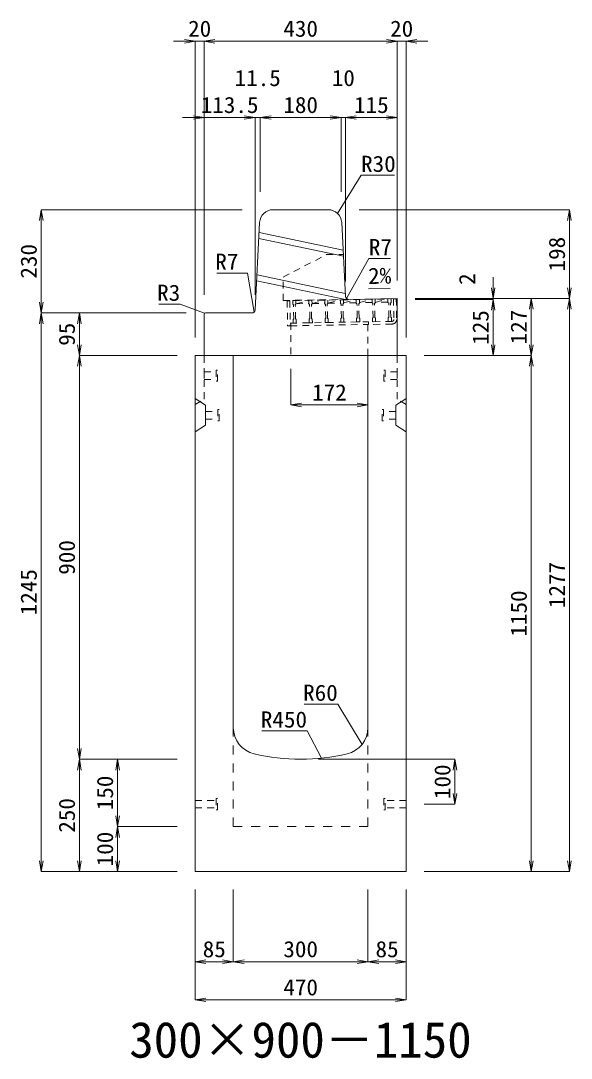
# Model space of a CAD drawing. Units: millimetres at full size. Extents: x -22536 to 51867, y -19720 to 38340.
# Drawn here: x 18276 to 19503, y 25354 to 27666 of the extents above; entities that cross this region are included whole.
import ezdxf
from ezdxf.enums import TextEntityAlignment as Align

# ---------------------------------------------------------------- set-up
doc = ezdxf.new("R2010")
doc.units = ezdxf.units.MM
doc.header["$LTSCALE"] = 20
for name, pattern in [('USER1', [2, 1, -1]), ('USER2', [1.35, 0.75, -0.6]), ('USER3', [1.35, 0.75, -0.6])]:
    doc.linetypes.add(name, pattern=pattern)
for name, color, linetype, lineweight in [('インサート', 3, 'USER2', 9), ('グレーチング', 7, 'USER2', 5), ('寸法線', 7, 'Continuous', 13), ('引出線', 4, 'Continuous', 13), ('本体', 2, 'Continuous', 13)]:
    doc.layers.add(name, color=color, linetype=linetype, lineweight=lineweight)
doc.layers.add('文字', color=7, linetype='Continuous')
doc.styles.add('ＭＳ 明朝', font='')
doc.styles.get('ＭＳ 明朝').set_extended_font_data('MS Mincho')

# ---------------------------------------------------------------- blocks, each defined once
blk = doc.blocks.new('open_arrow')
at = {"color": 0, "linetype": 'Continuous', "lineweight": -2}
blk.add_lwpolyline([(7.5, 1.25), (0, 0), (7.5, -1.25)], dxfattribs=at)

msp = doc.modelspace()

# ---------------------------------------------------------------- linework, layer by layer
at = {"layer": 'インサート'}
for p, q in [((18685, 26883.5), (18712, 26883.5)), ((18685, 26883.5), (18685, 26866.5)), ((18715, 26887.5), (18712, 26887.5)), ((18712, 26887.5), (18712, 26862.5)), ((18715, 26862.5), (18715, 26887.5)), ((19085, 26887.5), (19088, 26887.5)), ((19085, 26862.5), (19085, 26887.5)), ((19088, 26887.5), (19088, 26862.5)), ((19115, 26883.5), (19088, 26883.5)), ((19115, 26883.5), (19115, 26866.5)), ((18685, 26866.5), (18712, 26866.5)), ((18712, 26862.5), (18715, 26862.5)), ((19088, 26862.5), (19085, 26862.5)), ((19115, 26866.5), (19088, 26866.5)), ((18688.2, 26795.5), (18715.2, 26795.5)), ((18688.2, 26795.5), (18688.2, 26778.5)), ((18718.2, 26799.5), (18715.2, 26799.5)), ((18715.2, 26799.5), (18715.2, 26774.5)), ((18718.2, 26774.5), (18718.2, 26799.5)), ((19081.8, 26799.5), (19084.8, 26799.5)), ((19081.8, 26774.5), (19081.8, 26799.5)), ((19084.8, 26799.5), (19084.8, 26774.5)), ((19111.8, 26795.5), (19084.8, 26795.5)), ((19111.8, 26795.5), (19111.8, 26778.5)), ((18688.2, 26778.5), (18715.2, 26778.5)), ((18715.2, 26774.5), (18718.2, 26774.5)), ((19084.8, 26774.5), (19081.8, 26774.5)), ((19111.8, 26778.5), (19084.8, 26778.5)), ((18665, 25928.5), (18712, 25928.5)), ((18665, 25928.5), (18665, 25911.5)), ((18715, 25932.5), (18712, 25932.5)), ((18712, 25932.5), (18712, 25907.5)), ((18715, 25907.5), (18715, 25932.5)), ((19088, 25932.5), (19085, 25932.5)), ((19085, 25932.5), (19085, 25907.5)), ((19088, 25907.5), (19088, 25932.5)), ((19135, 25928.5), (19088, 25928.5)), ((19135, 25911.5), (19135, 25928.5)), ((18665, 25911.5), (18712, 25911.5)), ((18712, 25907.5), (18715, 25907.5)), ((19085, 25907.5), (19088, 25907.5)), ((19135, 25911.5), (19088, 25911.5))]:
    msp.add_line(p, q, dxfattribs=at)
at = {"layer": 'グレーチング'}
for p, q in [((18875.93, 27042.22), (18869.93, 27042.11)), ((18869.93, 27042.11), (18870.9, 26986.12)), ((18875.93, 27042.22), (18876.9, 26986.23)), ((18882.43, 27042.33), (19101.39, 27046.13)), ((18882.43, 27042.33), (18882.56, 27034.33)), ((18884.09, 27032.86), (18882.56, 27034.33)), ((18888.09, 27032.93), (18889.56, 27034.45)), ((18889.43, 27042.45), (18889.56, 27034.45)), ((18889.55, 27035.45), (18918.22, 27042.95)), ((18889.55, 27035.45), (18918.34, 27035.95)), ((18918.22, 27042.95), (18918.36, 27034.95)), ((18919.89, 27033.48), (18918.36, 27034.95)), ((18920.42, 27002.48), (18919.89, 27033.48)), ((18923.88, 27033.55), (18925.36, 27035.07)), ((18924.42, 27002.55), (18923.88, 27033.55)), ((18925.22, 27043.07), (18925.36, 27035.07)), ((18925.34, 27036.07), (18953.52, 27043.56)), ((18925.34, 27036.07), (18953.64, 27036.57)), ((18953.52, 27043.56), (18953.65, 27035.57)), ((18955.18, 27034.09), (18953.65, 27035.57)), ((18955.72, 27003.1), (18955.18, 27034.09)), ((18959.18, 27034.16), (18960.65, 27035.69)), ((18959.72, 27003.17), (18959.18, 27034.16)), ((18960.51, 27043.69), (18960.65, 27035.69)), ((18960.64, 27036.69), (18988.81, 27044.18)), ((18960.64, 27036.69), (18988.93, 27037.18)), ((18988.51, 27044.17), (18988.65, 27036.17)), ((18990.18, 27034.7), (18988.65, 27036.17)), ((18990.71, 27003.7), (18990.18, 27034.7)), ((18994.17, 27034.77), (18995.65, 27036.3)), ((18994.71, 27003.77), (18994.17, 27034.77)), ((18995.51, 27044.29), (18995.65, 27036.3)), ((18995.63, 27037.3), (19023.8, 27044.79)), ((19023.93, 27037.79), (18995.63, 27037.3)), ((19023.8, 27044.79), (19023.94, 27036.79)), ((19025.47, 27035.31), (19023.94, 27036.79)), ((19026.01, 27004.32), (19025.47, 27035.31)), ((19029.47, 27035.38), (19030.94, 27036.91)), ((19030.01, 27004.39), (19029.47, 27035.38)), ((19030.8, 27044.91), (19030.94, 27036.91)), ((19030.93, 27037.91), (19059.1, 27045.4)), ((19059.22, 27038.4), (19030.93, 27037.91)), ((19059.1, 27045.4), (19059.24, 27037.4)), ((19060.76, 27035.93), (19059.24, 27037.4)), ((19061.3, 27004.93), (19060.76, 27035.93)), ((19064.76, 27036), (19066.24, 27037.52)), ((19065.3, 27005), (19064.76, 27036)), ((19066.1, 27045.52), (19066.24, 27037.52)), ((19066.22, 27038.52), (19094.39, 27046.01)), ((19094.52, 27039.01), (19066.22, 27038.52)), ((19094.39, 27046.01), (19094.53, 27038.01)), ((19096.06, 27036.54), (19094.53, 27038.01)), ((19096.6, 27005.54), (19096.06, 27036.54)), ((19100.06, 27036.61), (19101.53, 27038.14)), ((19100.6, 27005.61), (19100.06, 27036.61)), ((19101.39, 27046.13), (19101.53, 27038.14)), ((19106.89, 27046.23), (19112.89, 27046.33)), ((19106.89, 27046.23), (19107.69, 27000.24)), ((19112.89, 27046.33), (19113.69, 27000.34)), ((19112.89, 27046.33), (19113.69, 27000.34)), ((18884.63, 27001.86), (18884.09, 27032.86)), ((18888.63, 27001.93), (18888.09, 27032.93)), ((18876.8, 26992.22), (19050.77, 26995.25)), ((18876.9, 26986.22), (19050.87, 26989.25)), ((18884.63, 27001.86), (18883.16, 27000.34)), ((18883.16, 27000.34), (18883.29, 26992.34)), ((18883.29, 26992.34), (18890.29, 26992.46)), ((18888.63, 27001.93), (18890.15, 27000.46)), ((18890.15, 27000.46), (18890.29, 26992.46)), ((18920.42, 27002.48), (18918.95, 27000.96)), ((18918.95, 27000.96), (18919.09, 26992.96)), ((18919.09, 26992.96), (18926.09, 26993.08)), ((18924.42, 27002.55), (18925.95, 27001.08)), ((18925.95, 27001.08), (18926.09, 26993.08)), ((18955.72, 27003.1), (18954.25, 27001.57)), ((18954.25, 27001.57), (18954.38, 26993.57)), ((18954.38, 26993.57), (18961.38, 26993.69)), ((18959.72, 27003.17), (18961.24, 27001.69)), ((18961.24, 27001.69), (18961.38, 26993.69)), ((18990.71, 27003.7), (18989.24, 27002.18)), ((18989.24, 27002.18), (18989.38, 26994.18)), ((18996.38, 26994.3), (18989.38, 26994.18)), ((18994.71, 27003.77), (18996.24, 27002.3)), ((18996.24, 27002.3), (18996.38, 26994.3)), ((19026.01, 27004.32), (19024.53, 27002.79)), ((19024.53, 27002.79), (19024.67, 26994.79)), ((19031.67, 26994.91), (19024.67, 26994.79)), ((19030.01, 27004.39), (19031.53, 27002.91)), ((19031.53, 27002.91), (19031.67, 26994.91)), ((19103.76, 26996.17), (19050.77, 26995.25)), ((19050.77, 26995.25), (19050.87, 26989.25)), ((19103.87, 26990.17), (19050.87, 26989.25)), ((19061.3, 27004.93), (19059.83, 27003.41)), ((19059.83, 27003.41), (19059.97, 26995.41)), ((19066.97, 26995.53), (19059.97, 26995.41)), ((19065.3, 27005), (19066.83, 27003.53)), ((19066.83, 27003.53), (19066.97, 26995.53)), ((19096.6, 27005.54), (19095.12, 27004.02)), ((19095.12, 27004.02), (19095.26, 26996.02)), ((19102.26, 26996.14), (19095.26, 26996.02)), ((19100.6, 27005.61), (19102.12, 27004.14)), ((19102.12, 27004.14), (19102.26, 26996.14)), ((18876.9, 26986.23), (18870.9, 26986.12))]:
    msp.add_line(p, q, dxfattribs=at)
for radius, start, end in [(4, 270.99562, 0.99536), (10, 270.99553, 0.99532)]:
    msp.add_arc((19103.69, 27000.17), radius, start, end, dxfattribs=at)
at = {"layer": '寸法線'}
for p, q in [((18733, 27620.58), (18617, 27620.58)), ((18665, 26960), (18665, 27620.58)), ((18685, 27620.58), (19115, 27620.58)), ((18685, 27137), (18685, 27620.58)), ((18685, 27055), (18685, 27620.58)), ((19067, 27620.58), (19183, 27620.58)), ((19115, 27087), (19115, 27620.58)), ((19115, 27087), (19115, 27620.58)), ((19135, 26960), (19135, 27620.58)), ((18637, 27450.58), (18798.5, 27450.58)), ((18685, 27055), (18685, 27450.58)), ((18750.5, 27450.58), (18858, 27450.58)), ((18798.5, 27055), (18798.5, 27450.58)), ((18798.5, 27055), (18798.5, 27450.58)), ((18810, 27285), (18810, 27450.58)), ((18810, 27450.58), (18990, 27450.58)), ((18810, 27285), (18810, 27450.58)), ((18942, 27450.58), (19048, 27450.58)), ((18990, 27285), (18990, 27450.58)), ((18990, 27285), (18990, 27450.58)), ((19000, 27085), (19000, 27450.58)), ((19000, 27450.58), (19115, 27450.58)), ((19000, 27085), (19000, 27450.58)), ((19115, 27087), (19115, 27450.58)), ((18322.06, 27245), (18322.06, 27015)), ((18770, 27245), (18322.06, 27245)), ((19030, 27245), (19498.78, 27245)), ((19498.78, 27245), (19498.78, 27047)), ((19328.78, 27095), (19328.78, 26997)), ((19155, 27047), (19328.78, 27047)), ((19155, 27047), (19413.78, 27047)), ((19155, 27047), (19498.78, 27047)), ((19155, 27047), (19498.78, 27047)), ((19155, 27045), (19328.78, 27045)), ((19155, 27045), (19328.78, 27045)), ((19328.78, 27045), (19328.78, 26920)), ((19413.78, 27047), (19413.78, 26920)), ((19498.78, 27047), (19498.78, 25770)), ((18322.06, 25770), (18322.06, 27015)), ((18645, 27015), (18322.06, 27015)), ((18645, 27015), (18322.06, 27015)), ((18407.06, 27015), (18407.06, 26920)), ((18645, 27015), (18407.06, 27015)), ((18625, 26920), (18407.06, 26920)), ((18407.06, 26920), (18407.06, 26020)), ((18625, 26920), (18407.06, 26920)), ((19175, 26920), (19328.78, 26920)), ((19175, 26920), (19413.78, 26920)), ((19175, 26920), (19413.78, 26920)), ((19413.78, 26920), (19413.78, 25770)), ((18878, 26890), (18878, 26809.77)), ((18878, 26809.77), (19050, 26809.77)), ((18625, 26020), (18407.06, 26020)), ((18407.06, 25770), (18407.06, 26020)), ((18625, 26020), (18407.06, 26020)), ((18492.06, 26020), (18492.06, 25870)), ((18625, 26020), (18492.06, 26020)), ((18940, 26020), (19243.78, 26020)), ((19243.78, 26020), (19243.78, 25920)), ((19175, 25920), (19243.78, 25920)), ((18625, 25870), (18492.06, 25870)), ((18492.06, 25870), (18492.06, 25770)), ((18625, 25870), (18492.06, 25870)), ((18625, 25770), (18322.06, 25770)), ((18625, 25770), (18407.06, 25770)), ((18625, 25770), (18492.06, 25770)), ((19175, 25770), (19413.78, 25770)), ((19175, 25770), (19498.78, 25770)), ((18665, 25730), (18665, 25568.84)), ((18665, 25730), (18665, 25483.84)), ((18750, 25730), (18750, 25568.84)), ((18750, 25730), (18750, 25568.84)), ((19050, 25730), (19050, 25568.84)), ((19050, 25730), (19050, 25568.84)), ((19135, 25730), (19135, 25568.84)), ((19135, 25730), (19135, 25483.84)), ((18665, 25568.84), (18750, 25568.84)), ((18750, 25568.84), (19050, 25568.84)), ((19050, 25568.84), (19135, 25568.84)), ((18665, 25483.84), (19135, 25483.84))]:
    msp.add_line(p, q, dxfattribs=at)
at = {"layer": '引出線'}
for points in [[(18982.14, 27236.74), (19034.6, 27322.07), (19109.27, 27322.07)], [(19001.83, 27046.93), (19051.86, 27136.53), (19099.79, 27136.53)], [(18796.67, 27016.93), (18781.31, 27103.9), (18713.38, 27103.9)], [(19050.86, 27068.59), (19099.57, 27069.56), (19050.83, 27068.59)], [(18685.88, 27014.12), (18631.81, 27034.81), (18584.09, 27034.81)], [(19037.07, 26053.32), (18982.66, 26143.21), (18907.98, 26143.21)], [(18946.44, 26022.4), (18914.22, 26083.55), (18813.21, 26083.55)]]:
    msp.add_lwpolyline(points, dxfattribs=at)
at = {"layer": '本体', "lineweight": 20}
for p, q in [((18838.54, 27245), (18961.46, 27245)), ((18798.83, 27021.65), (18808.57, 27216.5)), ((18999.66, 27051.77), (18991.42, 27216.5)), ((19006.77, 27045.12), (19115, 27046.99)), ((19115, 26920), (19115, 27046.99)), ((18685, 27012), (18685, 26920)), ((18791.84, 27015), (18688, 27015)), ((19115, 26920), (18685, 26920))]:
    msp.add_line(p, q, dxfattribs=at)
at = {"layer": '本体', "lineweight": 9}
for p, q in [((18995.19, 27141.22), (18806.8, 27180.9)), ((18994.52, 27154.65), (18807.45, 27194.05)), ((18999.99, 27045.17), (18802.09, 27086.85)), ((18999.32, 27058.59), (18802.75, 27100)), ((18665, 26824), (18688.2, 26809.5)), ((18688.2, 26809.5), (18688.2, 26764.5)), ((19134.58, 26823.74), (19111.8, 26809.5)), ((19111.8, 26809.5), (19111.8, 26764.5)), ((18688.2, 26764.5), (18665, 26750)), ((19111.8, 26764.5), (19135, 26750))]:
    msp.add_line(p, q, dxfattribs=at)
at = {"layer": '本体', "linetype": 'USER3', "lineweight": 9}
for p, q in [((18860.81, 27095), (18957.7, 27145)), ((18957.7, 27145), (18995, 27145)), ((18860.81, 27042.58), (18860.81, 27095)), ((18860.81, 27042.58), (19006.77, 27045.11)), ((18878, 26992.24), (18878, 26920)), ((19050, 26920), (19050, 26995.23))]:
    msp.add_line(p, q, dxfattribs=at)
at = {"layer": '本体'}
for p, q in [((18665, 26920), (18665, 25770)), ((18665, 26920), (18750, 26920)), ((18750, 26920), (18750, 26090.53)), ((19050, 26920), (19135, 26920)), ((19050, 26920), (19050, 26090.53)), ((19135, 26920), (19135, 25770)), ((18665, 25770), (19135, 25770))]:
    msp.add_line(p, q, dxfattribs=at)
at = {"layer": '本体', "linetype": 'USER2', "lineweight": 9}
for p, q in [((18685, 26823), (18685, 26920)), ((19115, 26823), (19115, 26920)), ((18665, 26810.5), (18685, 26823)), ((19135, 26810.5), (19115, 26823))]:
    msp.add_line(p, q, dxfattribs=at)
at = {"layer": '本体', "linetype": 'USER1', "lineweight": 15}
for p, q in [((18750, 26090.53), (18750, 25870)), ((19050, 26090.53), (19050, 25870)), ((18750, 25870), (19050, 25870))]:
    msp.add_line(p, q, dxfattribs=at)
at = {"layer": '本体', "lineweight": 20}
for centre, radius, start, end in [((18838.54, 27215), 30, 90, 177.13784), ((18961.46, 27215), 30, 2.86268, 90), ((19006.65, 27052.12), 7, 182.86268, 270.99344), ((18688, 27012), 3, 90, 180), ((18791.84, 27022), 7, 270, 357.13784)]:
    msp.add_arc(centre, radius, start, end, dxfattribs=at)
at = {"layer": '本体'}
for centre, radius, start, end in [((18810, 26090.53), 60, 180, 256.65764), ((18990, 26090.53), 60, 283.34236, 0), ((18900, 26470), 450, 256.65764, 283.34236)]:
    msp.add_arc(centre, radius, start, end, dxfattribs=at)

# ---------------------------------------------------------------- block references
at = {"layer": '寸法線', "xscale": 3.2, "yscale": 3.2}
for p, rotation in [((18665, 27620.58), 180), ((19115, 27620.58), 180), ((19115, 27620.58), 180), ((18685, 27450.58), 180), ((18798.5, 27450.58), 180), ((18798.5, 27450.58), 180), ((18990, 27450.58), 180), ((18990, 27450.58), 180), ((19115, 27450.58), 180), ((18322.06, 27245), 270), ((19498.78, 27245), 270), ((19328.78, 27047), 90), ((19498.78, 27047), 90), ((18322.06, 27015), 90), ((19328.78, 27045), 270), ((19328.78, 27045), 270), ((19413.78, 27047), 270), ((19498.78, 27047), 270), ((18322.06, 27015), 270), ((18407.06, 27015), 270), ((18407.06, 26920), 90), ((19328.78, 26920), 90), ((19413.78, 26920), 90), ((18407.06, 26920), 270), ((19413.78, 26920), 270), ((19050, 26809.77), 180), ((18407.06, 26020), 90), ((18407.06, 26020), 270), ((18492.06, 26020), 270), ((19243.78, 26020), 270), ((19243.78, 25920), 90), ((18492.06, 25870), 90), ((18492.06, 25870), 270), ((18322.06, 25770), 90), ((18407.06, 25770), 90), ((18492.06, 25770), 90), ((19413.78, 25770), 90), ((19498.78, 25770), 90), ((18750, 25568.84), 180), ((19050, 25568.84), 180), ((19135, 25568.84), 180), ((19135, 25483.84), 180)]:
    msp.add_blockref('open_arrow', p, dxfattribs=dict(at, rotation=rotation))
for p in [(18685, 27620.58), (18685, 27620.58), (19135, 27620.58), (18810, 27450.58), (18810, 27450.58), (19000, 27450.58), (19000, 27450.58), (18878, 26809.77), (18665, 25568.84), (18750, 25568.84), (19050, 25568.84), (18665, 25483.84)]:
    msp.add_blockref('open_arrow', p, dxfattribs=at)
at = {"layer": '引出線', "xscale": 0.0533, "yscale": 0.0533}
for p, rotation in [((18982.14, 27236.74), 58.4), ((19050.86, 27068.59), 1.1), ((19001.83, 27046.93), 60.8), ((18685.88, 27014.12), 159.1), ((18796.67, 27016.93), 100), ((19037.07, 26053.32), 121.2), ((18946.44, 26022.4), 117.8)]:
    msp.add_blockref('open_arrow', p, dxfattribs=dict(at, rotation=rotation))

# ---------------------------------------------------------------- texts
at = {"layer": '寸法線', "style": 'ＭＳ 明朝', "width": 1.05}
for s, p in [('20', (18675, 27648.58)), ('430', (18900, 27648.58)), ('20', (19125, 27648.58)), ('11.5', (18804.25, 27538.58)), ('10', (18995, 27538.58)), ('113.5', (18741.75, 27478.58)), ('180', (18900, 27478.58)), ('115', (19057.5, 27478.58)), ('172', (18964, 26837.77)), ('85', (18707.5, 25596.84)), ('300', (18900, 25596.84)), ('85', (19092.5, 25596.84)), ('470', (18900, 25511.84))]:
    msp.add_text(s, height=36.03, dxfattribs=at).set_placement(p, align=Align.MIDDLE_CENTER)
for s, p in [('198', (19470.78, 27146)), ('230', (18294.06, 27130)), ('2', (19270.78, 27090.34)), ('125', (19300.78, 26982.5)), ('127', (19385.78, 26983.5)), ('95', (18379.06, 26967.5)), ('900', (18379.06, 26470)), ('1277', (19470.78, 26408.5)), ('1245', (18294.06, 26392.5)), ('1150', (19385.78, 26345)), ('100', (19215.78, 25970)), ('150', (18464.06, 25945)), ('250', (18379.06, 25895)), ('100', (18464.06, 25820))]:
    msp.add_text(s, height=36.03, rotation=90, dxfattribs=at).set_placement(p, align=Align.MIDDLE_CENTER)
at = {"layer": '引出線', "style": 'ＭＳ 明朝', "width": 1.05}
for s, p in [('R30', (19034.6, 27365.27)), ('R7', (19051.86, 27179.73))]:
    msp.add_text(s, height=36.03, dxfattribs=at).set_placement(p, align=Align.TOP_LEFT)
for s, p in [('R7', (18761.31, 27147.1)), ('R3', (18631.81, 27078.01)), ('R60', (18982.66, 26186.41)), ('R450', (18914.22, 26126.75))]:
    msp.add_text(s, height=36.03, dxfattribs=at).set_placement(p, align=Align.TOP_RIGHT)
msp.add_text('2%', height=36.03, rotation=1.146, dxfattribs=at).set_placement((19049.89, 27115.48), align=Align.TOP_LEFT)
at = {"layer": '文字', "style": 'ＭＳ 明朝'}
msp.add_text('300×900－1150', height=80.06, dxfattribs=at).set_placement((18899.52, 25395.03), align=Align.MIDDLE_CENTER)

doc.saveas('drawing.dxf')
